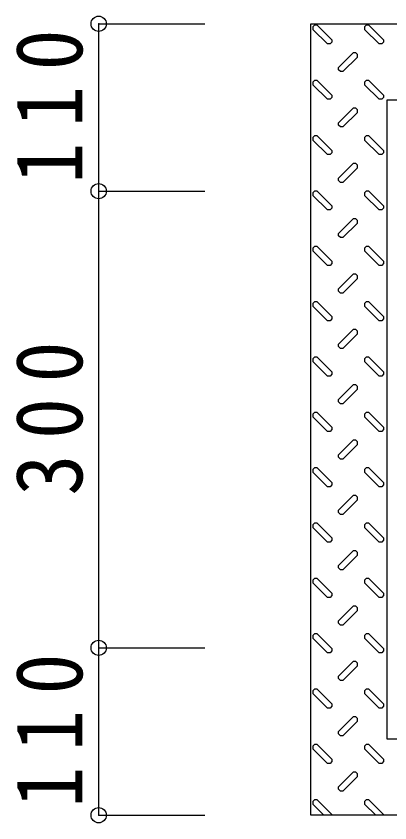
# Model space of a CAD drawing. Units: millimetres at full size, sheet at 1:20. Extents: x -575 to 740, y -880 to 1203.
# Drawn here: x -575 to -330, y 185 to 715 of the extents above; entities that cross this region are included whole.
import ezdxf

# ---------------------------------------------------------------- set-up
doc = ezdxf.new("R2010")
doc.units = ezdxf.units.MM
doc.header["$LTSCALE"] = 20
doc.header["$PDMODE"] = 32
doc.header["$PDSIZE"] = 10
for name, color, linetype in [('0-1', 7, 'Continuous'), ('0-3', 7, 'Continuous'), ('0-5', 3, 'Continuous')]:
    doc.layers.add(name, color=color, linetype=linetype)
doc.styles.add('ＭＳ ゴシック', font='')
doc.styles.get('ＭＳ ゴシック').set_extended_font_data('MS Gothic')

msp = doc.modelspace()

# ---------------------------------------------------------------- linework, layer by layer
at = {"layer": '0-1'}
for p, q in [((-381.58, 190), (-381.58, 710)), ((138.42, 190), (-381.58, 190))]:
    msp.add_line(p, q, dxfattribs=at)
msp.add_lwpolyline([(-381.58, 710), (138.42, 710), (138.42, 190)], dxfattribs=at)
msp.add_lwpolyline([(-331.58, 660), (88.42, 660), (88.42, 240), (-331.58, 240)], close=True, dxfattribs=at)
at = {"layer": '0-3'}
for p, q in [((-520.88, 600), (-520.88, 710)), ((-520.88, 710), (-451.19, 710)), ((-520.88, 300), (-520.88, 600)), ((-520.88, 600), (-451.19, 600)), ((-520.88, 190), (-520.88, 300)), ((-520.88, 300), (-451.19, 300)), ((-520.88, 190), (-451.19, 190))]:
    msp.add_line(p, q, dxfattribs=at)
for p in [(-520.88, 710), (-520.88, 600), (-520.88, 300), (-520.88, 190)]:
    msp.add_point(p, dxfattribs=at)
at = {"layer": '0-5'}
for p, q in [((-370.72, 696.7), (-380.34, 706.32)), ((-377.51, 709.15), (-379.2, 709.15)), ((-367.89, 699.53), (-377.51, 709.15)), ((-336.78, 696.7), (-346.39, 706.32)), ((-343.57, 709.15), (-345.26, 709.15)), ((-333.95, 699.53), (-343.57, 709.15)), ((-369.02, 696.7), (-370.72, 696.7)), ((-335.08, 696.7), (-336.78, 696.7)), ((-363.37, 681.35), (-353.75, 690.97)), ((-352.05, 690.97), (-353.75, 690.97)), ((-350.92, 689.84), (-352.05, 690.97)), ((-350.92, 688.14), (-350.92, 689.84)), ((-360.54, 678.52), (-350.92, 688.14)), ((-363.37, 679.66), (-363.37, 681.35)), ((-362.23, 678.52), (-363.37, 679.66)), ((-360.54, 678.52), (-362.23, 678.52)), ((-370.72, 660.35), (-380.34, 669.96)), ((-377.51, 672.79), (-379.2, 672.79)), ((-367.89, 663.17), (-377.51, 672.79)), ((-336.78, 660.35), (-346.39, 669.96)), ((-343.57, 672.79), (-345.26, 672.79)), ((-333.95, 663.17), (-343.57, 672.79)), ((-369.02, 660.35), (-370.72, 660.35)), ((-335.08, 660.35), (-336.78, 660.35)), ((-363.37, 645), (-353.75, 654.61)), ((-352.05, 654.61), (-353.75, 654.61)), ((-350.92, 653.48), (-352.05, 654.61)), ((-350.92, 651.79), (-350.92, 653.48)), ((-360.54, 642.17), (-350.92, 651.79)), ((-363.37, 643.3), (-363.37, 645)), ((-362.23, 642.17), (-363.37, 643.3)), ((-360.54, 642.17), (-362.23, 642.17)), ((-377.51, 636.44), (-379.2, 636.44)), ((-367.89, 626.82), (-377.51, 636.44)), ((-343.57, 636.44), (-345.26, 636.44)), ((-333.95, 626.82), (-343.57, 636.44)), ((-370.72, 623.99), (-380.34, 633.61)), ((-336.78, 623.99), (-346.39, 633.61)), ((-369.02, 623.99), (-370.72, 623.99)), ((-335.08, 623.99), (-336.78, 623.99)), ((-363.37, 608.64), (-353.75, 618.26)), ((-360.54, 605.81), (-350.92, 615.43)), ((-352.05, 618.26), (-353.75, 618.26)), ((-350.92, 617.13), (-352.05, 618.26)), ((-350.92, 615.43), (-350.92, 617.13)), ((-363.37, 606.94), (-363.37, 608.64)), ((-362.23, 605.81), (-363.37, 606.94)), ((-360.54, 605.81), (-362.23, 605.81)), ((-377.51, 600.08), (-379.2, 600.08)), ((-367.89, 590.46), (-377.51, 600.08)), ((-343.57, 600.08), (-345.26, 600.08)), ((-333.95, 590.46), (-343.57, 600.08)), ((-370.72, 587.64), (-380.34, 597.25)), ((-336.78, 587.64), (-346.39, 597.25)), ((-369.02, 587.64), (-370.72, 587.64)), ((-335.08, 587.64), (-336.78, 587.64)), ((-363.37, 572.29), (-353.75, 581.9)), ((-360.54, 569.46), (-350.92, 579.07)), ((-352.05, 581.9), (-353.75, 581.9)), ((-350.92, 580.77), (-352.05, 581.9)), ((-350.92, 579.07), (-350.92, 580.77)), ((-363.37, 570.59), (-363.37, 572.29)), ((-362.23, 569.46), (-363.37, 570.59)), ((-360.54, 569.46), (-362.23, 569.46)), ((-377.51, 563.72), (-379.2, 563.72)), ((-367.89, 554.11), (-377.51, 563.72)), ((-343.57, 563.72), (-345.26, 563.72)), ((-333.95, 554.11), (-343.57, 563.72)), ((-370.72, 551.28), (-380.34, 560.9)), ((-336.78, 551.28), (-346.39, 560.9)), ((-369.02, 551.28), (-370.72, 551.28)), ((-335.08, 551.28), (-336.78, 551.28)), ((-363.37, 535.93), (-353.75, 545.55)), ((-360.54, 533.1), (-350.92, 542.72)), ((-352.05, 545.55), (-353.75, 545.55)), ((-350.92, 544.42), (-352.05, 545.55)), ((-350.92, 542.72), (-350.92, 544.42)), ((-363.37, 534.23), (-363.37, 535.93)), ((-362.23, 533.1), (-363.37, 534.23)), ((-360.54, 533.1), (-362.23, 533.1)), ((-377.51, 527.37), (-379.2, 527.37)), ((-367.89, 517.75), (-377.51, 527.37)), ((-343.57, 527.37), (-345.26, 527.37)), ((-333.95, 517.75), (-343.57, 527.37)), ((-370.72, 514.92), (-380.34, 524.54)), ((-336.78, 514.92), (-346.39, 524.54)), ((-369.02, 514.92), (-370.72, 514.92)), ((-335.08, 514.92), (-336.78, 514.92)), ((-363.37, 499.57), (-353.75, 509.19)), ((-352.05, 509.19), (-353.75, 509.19)), ((-350.92, 508.06), (-352.05, 509.19)), ((-360.54, 496.75), (-350.92, 506.36)), ((-350.92, 506.36), (-350.92, 508.06)), ((-363.37, 497.88), (-363.37, 499.57)), ((-362.23, 496.75), (-363.37, 497.88)), ((-360.54, 496.75), (-362.23, 496.75)), ((-370.72, 478.57), (-380.34, 488.19)), ((-377.51, 491.01), (-379.2, 491.01)), ((-367.89, 481.4), (-377.51, 491.01)), ((-336.78, 478.57), (-346.39, 488.19)), ((-343.57, 491.01), (-345.26, 491.01)), ((-333.95, 481.4), (-343.57, 491.01)), ((-369.02, 478.57), (-370.72, 478.57)), ((-335.08, 478.57), (-336.78, 478.57)), ((-363.37, 463.22), (-353.75, 472.84)), ((-352.05, 472.84), (-353.75, 472.84)), ((-350.92, 471.7), (-352.05, 472.84)), ((-350.92, 470.01), (-350.92, 471.7)), ((-360.54, 460.39), (-350.92, 470.01)), ((-363.37, 461.52), (-363.37, 463.22)), ((-362.23, 460.39), (-363.37, 461.52)), ((-360.54, 460.39), (-362.23, 460.39)), ((-370.72, 442.21), (-380.34, 451.83)), ((-377.51, 454.66), (-379.2, 454.66)), ((-367.89, 445.04), (-377.51, 454.66)), ((-336.78, 442.21), (-346.39, 451.83)), ((-343.57, 454.66), (-345.26, 454.66)), ((-333.95, 445.04), (-343.57, 454.66)), ((-369.02, 442.21), (-370.72, 442.21)), ((-335.08, 442.21), (-336.78, 442.21)), ((-363.37, 426.86), (-353.75, 436.48)), ((-352.05, 436.48), (-353.75, 436.48)), ((-350.92, 435.35), (-352.05, 436.48)), ((-350.92, 433.65), (-350.92, 435.35)), ((-360.54, 424.04), (-350.92, 433.65)), ((-363.37, 425.17), (-363.37, 426.86)), ((-362.23, 424.04), (-363.37, 425.17)), ((-360.54, 424.04), (-362.23, 424.04)), ((-370.72, 405.86), (-380.34, 415.47)), ((-377.51, 418.3), (-379.2, 418.3)), ((-367.89, 408.69), (-377.51, 418.3)), ((-336.78, 405.86), (-346.39, 415.47)), ((-343.57, 418.3), (-345.26, 418.3)), ((-333.95, 408.69), (-343.57, 418.3)), ((-369.02, 405.86), (-370.72, 405.86)), ((-335.08, 405.86), (-336.78, 405.86)), ((-363.37, 390.51), (-353.75, 400.13)), ((-352.05, 400.13), (-353.75, 400.13)), ((-350.92, 398.99), (-352.05, 400.13)), ((-350.92, 397.3), (-350.92, 398.99)), ((-360.54, 387.68), (-350.92, 397.3)), ((-363.37, 388.81), (-363.37, 390.51)), ((-362.23, 387.68), (-363.37, 388.81)), ((-360.54, 387.68), (-362.23, 387.68)), ((-377.51, 381.95), (-379.2, 381.95)), ((-367.89, 372.33), (-377.51, 381.95)), ((-343.57, 381.95), (-345.26, 381.95)), ((-333.95, 372.33), (-343.57, 381.95)), ((-370.72, 369.5), (-380.34, 379.12)), ((-336.78, 369.5), (-346.39, 379.12)), ((-369.02, 369.5), (-370.72, 369.5)), ((-335.08, 369.5), (-336.78, 369.5)), ((-363.37, 354.15), (-353.75, 363.77)), ((-360.54, 351.32), (-350.92, 360.94)), ((-352.05, 363.77), (-353.75, 363.77)), ((-350.92, 362.64), (-352.05, 363.77)), ((-350.92, 360.94), (-350.92, 362.64)), ((-363.37, 352.46), (-363.37, 354.15)), ((-362.23, 351.32), (-363.37, 352.46)), ((-360.54, 351.32), (-362.23, 351.32)), ((-377.51, 345.59), (-379.2, 345.59)), ((-367.89, 335.98), (-377.51, 345.59)), ((-343.57, 345.59), (-345.26, 345.59)), ((-333.95, 335.98), (-343.57, 345.59)), ((-370.72, 333.15), (-380.34, 342.76)), ((-336.78, 333.15), (-346.39, 342.76)), ((-369.02, 333.15), (-370.72, 333.15)), ((-335.08, 333.15), (-336.78, 333.15)), ((-363.37, 317.8), (-353.75, 327.41)), ((-360.54, 314.97), (-350.92, 324.59)), ((-352.05, 327.41), (-353.75, 327.41)), ((-350.92, 326.28), (-352.05, 327.41)), ((-350.92, 324.59), (-350.92, 326.28)), ((-363.37, 316.1), (-363.37, 317.8)), ((-362.23, 314.97), (-363.37, 316.1)), ((-360.54, 314.97), (-362.23, 314.97)), ((-377.51, 309.24), (-379.2, 309.24)), ((-367.89, 299.62), (-377.51, 309.24)), ((-343.57, 309.24), (-345.26, 309.24)), ((-333.95, 299.62), (-343.57, 309.24)), ((-370.72, 296.79), (-380.34, 306.41)), ((-336.78, 296.79), (-346.39, 306.41)), ((-369.02, 296.79), (-370.72, 296.79)), ((-335.08, 296.79), (-336.78, 296.79)), ((-363.37, 281.44), (-353.75, 291.06)), ((-360.54, 278.61), (-350.92, 288.23)), ((-352.05, 291.06), (-353.75, 291.06)), ((-350.92, 289.93), (-352.05, 291.06)), ((-350.92, 288.23), (-350.92, 289.93)), ((-363.37, 279.74), (-363.37, 281.44)), ((-362.23, 278.61), (-363.37, 279.74)), ((-360.54, 278.61), (-362.23, 278.61)), ((-377.51, 272.88), (-379.2, 272.88)), ((-367.89, 263.26), (-377.51, 272.88)), ((-343.57, 272.88), (-345.26, 272.88)), ((-333.95, 263.26), (-343.57, 272.88)), ((-370.72, 260.44), (-380.34, 270.05)), ((-336.78, 260.44), (-346.39, 270.05)), ((-369.02, 260.44), (-370.72, 260.44)), ((-335.08, 260.44), (-336.78, 260.44)), ((-363.37, 245.09), (-353.75, 254.7)), ((-352.05, 254.7), (-353.75, 254.7)), ((-350.92, 253.57), (-352.05, 254.7)), ((-360.54, 242.26), (-350.92, 251.87)), ((-350.92, 251.87), (-350.92, 253.57)), ((-363.37, 243.39), (-363.37, 245.09)), ((-362.23, 242.26), (-363.37, 243.39)), ((-360.54, 242.26), (-362.23, 242.26)), ((-370.72, 224.08), (-380.34, 233.7)), ((-377.51, 236.53), (-379.2, 236.53)), ((-367.89, 226.91), (-377.51, 236.53)), ((-336.78, 224.08), (-346.39, 233.7)), ((-343.57, 236.53), (-345.26, 236.53)), ((-333.95, 226.91), (-343.57, 236.53)), ((-369.02, 224.08), (-370.72, 224.08)), ((-335.08, 224.08), (-336.78, 224.08)), ((-363.37, 208.73), (-353.75, 218.35)), ((-352.05, 218.35), (-353.75, 218.35)), ((-350.92, 217.22), (-352.05, 218.35)), ((-360.54, 205.9), (-350.92, 215.52)), ((-350.92, 215.52), (-350.92, 217.22)), ((-363.37, 207.03), (-363.37, 208.73)), ((-362.23, 205.9), (-363.37, 207.03)), ((-360.54, 205.9), (-362.23, 205.9)), ((-372.99, 190), (-380.34, 197.34)), ((-367.34, 190), (-377.51, 200.17)), ((-339.05, 190), (-346.39, 197.34)), ((-333.4, 190), (-343.57, 200.17))]:
    msp.add_line(p, q, dxfattribs=at)
for points in [[(-381.58, 710), (138.42, 710), (138.42, 190), (-381.58, 190)], [(-331.58, 660), (88.42, 660), (88.42, 240), (-331.58, 240)]]:
    msp.add_lwpolyline(points, close=True, dxfattribs=at)
for points in [[(-379.2, 709.15), (-380.34, 708.02), (-380.34, 706.32)], [(-345.26, 709.15), (-346.39, 708.02), (-346.39, 706.32)], [(-367.89, 699.53), (-367.89, 697.83), (-369.02, 696.7)], [(-333.95, 699.53), (-333.95, 697.83), (-335.08, 696.7)], [(-379.2, 672.79), (-380.34, 671.66), (-380.34, 669.96)], [(-345.26, 672.79), (-346.39, 671.66), (-346.39, 669.96)], [(-367.89, 663.17), (-367.89, 661.48), (-369.02, 660.35)], [(-333.95, 663.17), (-333.95, 661.48), (-335.08, 660.35)], [(-379.2, 636.44), (-380.34, 635.3), (-380.34, 633.61)], [(-345.26, 636.44), (-346.39, 635.3), (-346.39, 633.61)], [(-367.89, 626.82), (-367.89, 625.12), (-369.02, 623.99)], [(-333.95, 626.82), (-333.95, 625.12), (-335.08, 623.99)], [(-379.2, 600.08), (-380.34, 598.95), (-380.34, 597.25)], [(-345.26, 600.08), (-346.39, 598.95), (-346.39, 597.25)], [(-367.89, 590.46), (-367.89, 588.77), (-369.02, 587.64)], [(-333.95, 590.46), (-333.95, 588.77), (-335.08, 587.64)], [(-379.2, 563.72), (-380.34, 562.59), (-380.34, 560.9)], [(-345.26, 563.72), (-346.39, 562.59), (-346.39, 560.9)], [(-367.89, 554.11), (-367.89, 552.41), (-369.02, 551.28)], [(-333.95, 554.11), (-333.95, 552.41), (-335.08, 551.28)], [(-379.2, 527.37), (-380.34, 526.24), (-380.34, 524.54)], [(-345.26, 527.37), (-346.39, 526.24), (-346.39, 524.54)], [(-367.89, 517.75), (-367.89, 516.06), (-369.02, 514.92)], [(-333.95, 517.75), (-333.95, 516.06), (-335.08, 514.92)], [(-379.2, 491.01), (-380.34, 489.88), (-380.34, 488.19)], [(-345.26, 491.01), (-346.39, 489.88), (-346.39, 488.19)], [(-367.89, 481.4), (-367.89, 479.7), (-369.02, 478.57)], [(-333.95, 481.4), (-333.95, 479.7), (-335.08, 478.57)], [(-379.2, 454.66), (-380.34, 453.53), (-380.34, 451.83)], [(-345.26, 454.66), (-346.39, 453.53), (-346.39, 451.83)], [(-367.89, 445.04), (-367.89, 443.34), (-369.02, 442.21)], [(-333.95, 445.04), (-333.95, 443.34), (-335.08, 442.21)], [(-379.2, 418.3), (-380.34, 417.17), (-380.34, 415.47)], [(-345.26, 418.3), (-346.39, 417.17), (-346.39, 415.47)], [(-367.89, 408.69), (-367.89, 406.99), (-369.02, 405.86)], [(-333.95, 408.69), (-333.95, 406.99), (-335.08, 405.86)], [(-379.2, 381.95), (-380.34, 380.82), (-380.34, 379.12)], [(-345.26, 381.95), (-346.39, 380.82), (-346.39, 379.12)], [(-367.89, 372.33), (-367.89, 370.63), (-369.02, 369.5)], [(-333.95, 372.33), (-333.95, 370.63), (-335.08, 369.5)], [(-379.2, 345.59), (-380.34, 344.46), (-380.34, 342.76)], [(-345.26, 345.59), (-346.39, 344.46), (-346.39, 342.76)], [(-367.89, 335.98), (-367.89, 334.28), (-369.02, 333.15)], [(-333.95, 335.98), (-333.95, 334.28), (-335.08, 333.15)], [(-379.2, 309.24), (-380.34, 308.11), (-380.34, 306.41)], [(-345.26, 309.24), (-346.39, 308.11), (-346.39, 306.41)], [(-367.89, 299.62), (-367.89, 297.92), (-369.02, 296.79)], [(-333.95, 299.62), (-333.95, 297.92), (-335.08, 296.79)], [(-379.2, 272.88), (-380.34, 271.75), (-380.34, 270.05)], [(-345.26, 272.88), (-346.39, 271.75), (-346.39, 270.05)], [(-367.89, 263.26), (-367.89, 261.57), (-369.02, 260.44)], [(-333.95, 263.26), (-333.95, 261.57), (-335.08, 260.44)], [(-379.2, 236.53), (-380.34, 235.39), (-380.34, 233.7)], [(-345.26, 236.53), (-346.39, 235.39), (-346.39, 233.7)], [(-367.89, 226.91), (-367.89, 225.21), (-369.02, 224.08)], [(-333.95, 226.91), (-333.95, 225.21), (-335.08, 224.08)], [(-377.51, 200.17), (-379.2, 200.17), (-380.34, 199.04), (-380.34, 197.34)], [(-343.57, 200.17), (-345.26, 200.17), (-346.39, 199.04), (-346.39, 197.34)]]:
    msp.add_lwpolyline(points, dxfattribs=at)

# ---------------------------------------------------------------- texts
at = {"layer": '0-3', "char_height": 43.99, "attachment_point": 7, "rotation": 90, "style": 'ＭＳ ゴシック'}
for s, insert in [('\\T1.38;\\W0.9;110', (-530.88, 605)), ('\\T1.38;\\W0.9;300', (-530.88, 400)), ('\\T1.38;\\W0.9;110', (-530.88, 195))]:
    msp.add_mtext(s, dxfattribs=dict(at, insert=insert))

doc.saveas('drawing.dxf')
